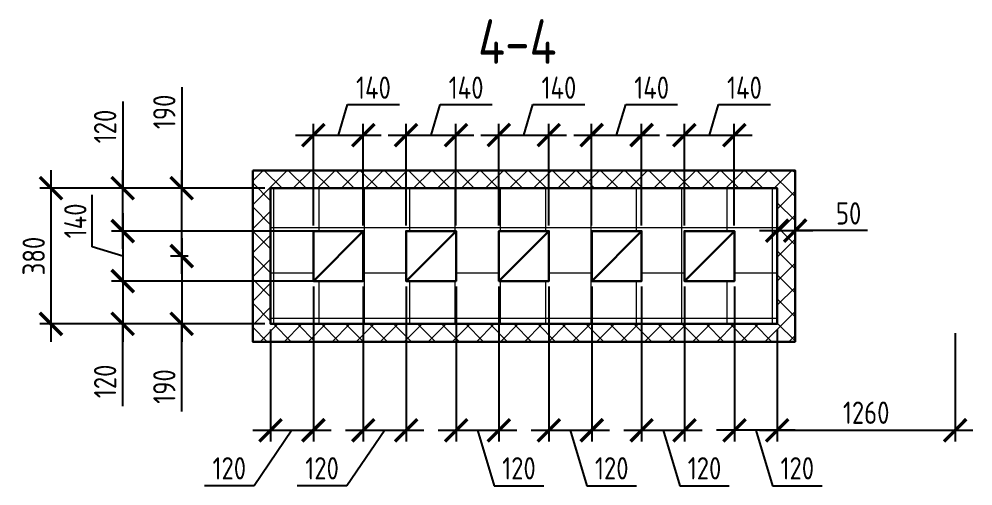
# Model space of a CAD drawing. Header units: millimetres. Extents: x -56498 to 234605, y -296269 to -29969.
# Drawn here: x 175458 to 178131, y -289772 to -288465 of the extents above; entities that cross this region are included whole.
import ezdxf
from ezdxf.enums import TextEntityAlignment as Align

# ---------------------------------------------------------------- set-up
doc = ezdxf.new("R2010")
doc.units = ezdxf.units.MM
doc.header["$LTSCALE"] = 100
doc.header["$PDMODE"] = 35
for name, color, linetype, lineweight in [('0.3', 7, 'Continuous', 30), ('Примітки 0.09', 200, 'Continuous', 9), ('Розміри 0.09', 5, 'Continuous', 9), ('Штрихування 0.09', 253, 'Continuous', 9)]:
    doc.layers.add(name, color=color, linetype=linetype, lineweight=lineweight)
doc.styles.add('GOST 2.304', font='CS_Gost2304.shx')
doc.dimstyles.new('SPDS', dxfattribs={"dimscale": 100, "dimtxt": 2.5, "dimasz": 2.5, "dimexe": 1.25, "dimexo": 0.625, "dimtad": 1, "dimrnd": 0.001, "dimtxsty": 'GOST 2.304', "dimblk": 'ARCHTICK', "dimcen": 2.5, "dimdle": 2, "dimadec": 0, "dimazin": 2, "dimtfac": 0.75, "dimtmove": 1, "dimatfit": 3, "dimfxl": 0, "dimtolj": 1, "dimarcsym": 0})

# ---------------------------------------------------------------- blocks, each defined once
blk = doc.blocks.new('_ArchTick')
at = {"color": 0, "linetype": 'ByBlock', "const_width": 0.15}
blk.add_lwpolyline([(-0.5, -0.5), (0.5, 0.5)], dxfattribs=at)
blk = doc.blocks.new('*D823')
at = {"layer": 'Defpoints', "color": 0, "transparency": 16777216}
for p in [(177582.3, -289318.1), (178080.6, -289328.1), (178080.6, -289616)]:
    blk.add_point(p, dxfattribs=at)
at = {"layer": 'Розміри 0.09', "color": 0, "lineweight": -2, "transparency": 16777216}
for p, q in [((177582.3, -289333.8), (177582.3, -289647.2)), ((178080.6, -289343.8), (178080.6, -289647.2)), ((177532.3, -289616), (178130.6, -289616))]:
    blk.add_line(p, q, dxfattribs=at)
at = {"layer": 'Розміри 0.09', "color": 0, "lineweight": -2, "transparency": 16777216, "xscale": 62.5, "yscale": 62.5, "zscale": 62.5, "rotation": 180}
blk.add_blockref('_ArchTick', (177582.3, -289616), dxfattribs=at)
at = {"layer": 'Розміри 0.09', "color": 0, "lineweight": -2, "transparency": 16777216, "xscale": 62.5, "yscale": 62.5, "zscale": 62.5}
blk.add_blockref('_ArchTick', (178080.6, -289616), dxfattribs=at)
at = {"layer": 'Розміри 0.09', "color": 0, "transparency": 16777216, "insert": (177831.5, -289566.7), "char_height": 62.5, "attachment_point": 5, "style": 'GOST 2.304'}
blk.add_mtext('\\A1;1260', dxfattribs=at)
blk = doc.blocks.new('*D817')
at = {"layer": 'Defpoints', "color": 0, "transparency": 16777216}
for p in [(176682, -288789.5), (176542, -289058.1), (176682, -289058.1)]:
    blk.add_point(p, dxfattribs=at)
at = {"layer": 'Розміри 0.09', "color": 0, "lineweight": -2, "transparency": 16777216}
for p, q in [((176612, -288789.5), (176637.8, -288703.6)), ((176637.8, -288703.6), (176783.1, -288703.6)), ((176542, -289042.5), (176542, -288758.3)), ((176682, -289042.5), (176682, -288758.3)), ((176492, -288789.5), (176732, -288789.5))]:
    blk.add_line(p, q, dxfattribs=at)
at = {"layer": 'Розміри 0.09', "color": 0, "lineweight": -2, "transparency": 16777216, "xscale": 62.5, "yscale": 62.5, "zscale": 62.5, "rotation": 180}
blk.add_blockref('_ArchTick', (176542, -288789.5), dxfattribs=at)
at = {"layer": 'Розміри 0.09', "color": 0, "lineweight": -2, "transparency": 16777216, "xscale": 62.5, "yscale": 62.5, "zscale": 62.5}
blk.add_blockref('_ArchTick', (176682, -288789.5), dxfattribs=at)
at = {"layer": 'Розміри 0.09', "color": 0, "transparency": 16777216, "insert": (176710.4, -288656.7), "char_height": 62.5, "attachment_point": 5, "style": 'GOST 2.304'}
blk.add_mtext('\\A1;140', dxfattribs=at)
blk = doc.blocks.new('*D818')
at = {"layer": 'Defpoints', "color": 0, "transparency": 16777216}
for p in [(176422.3, -288789.5), (176282.3, -289058.1), (176422.3, -289058.1)]:
    blk.add_point(p, dxfattribs=at)
at = {"layer": 'Розміри 0.09', "color": 0, "lineweight": -2, "transparency": 16777216}
for p, q in [((176352.3, -288789.5), (176378.1, -288703.6)), ((176378.1, -288703.6), (176523.4, -288703.6)), ((176282.3, -289042.5), (176282.3, -288758.3)), ((176422.3, -289042.5), (176422.3, -288758.3)), ((176232.3, -288789.5), (176472.3, -288789.5))]:
    blk.add_line(p, q, dxfattribs=at)
at = {"layer": 'Розміри 0.09', "color": 0, "lineweight": -2, "transparency": 16777216, "xscale": 62.5, "yscale": 62.5, "zscale": 62.5, "rotation": 180}
blk.add_blockref('_ArchTick', (176282.3, -288789.5), dxfattribs=at)
at = {"layer": 'Розміри 0.09', "color": 0, "lineweight": -2, "transparency": 16777216, "xscale": 62.5, "yscale": 62.5, "zscale": 62.5}
blk.add_blockref('_ArchTick', (176422.3, -288789.5), dxfattribs=at)
at = {"layer": 'Розміри 0.09', "color": 0, "transparency": 16777216, "insert": (176450.7, -288656.7), "char_height": 62.5, "attachment_point": 5, "style": 'GOST 2.304'}
blk.add_mtext('\\A1;140', dxfattribs=at)
blk = doc.blocks.new('*D819')
at = {"layer": 'Defpoints', "color": 0, "transparency": 16777216}
for p in [(176942, -288789.5), (176802, -289058.1), (176942, -289058.1)]:
    blk.add_point(p, dxfattribs=at)
at = {"layer": 'Розміри 0.09', "color": 0, "lineweight": -2, "transparency": 16777216}
for p, q in [((176872, -288789.5), (176897.8, -288703.6)), ((176897.8, -288703.6), (177043.1, -288703.6)), ((176802, -289042.5), (176802, -288758.3)), ((176942, -289042.5), (176942, -288758.3)), ((176752, -288789.5), (176992, -288789.5))]:
    blk.add_line(p, q, dxfattribs=at)
at = {"layer": 'Розміри 0.09', "color": 0, "lineweight": -2, "transparency": 16777216, "xscale": 62.5, "yscale": 62.5, "zscale": 62.5, "rotation": 180}
blk.add_blockref('_ArchTick', (176802, -288789.5), dxfattribs=at)
at = {"layer": 'Розміри 0.09', "color": 0, "lineweight": -2, "transparency": 16777216, "xscale": 62.5, "yscale": 62.5, "zscale": 62.5}
blk.add_blockref('_ArchTick', (176942, -288789.5), dxfattribs=at)
at = {"layer": 'Розміри 0.09', "color": 0, "transparency": 16777216, "insert": (176970.4, -288656.7), "char_height": 62.5, "attachment_point": 5, "style": 'GOST 2.304'}
blk.add_mtext('\\A1;140', dxfattribs=at)
blk = doc.blocks.new('*D820')
at = {"layer": 'Defpoints', "color": 0, "transparency": 16777216}
for p in [(177202, -288789.5), (177062, -289058.1), (177202, -289058.1)]:
    blk.add_point(p, dxfattribs=at)
at = {"layer": 'Розміри 0.09', "color": 0, "lineweight": -2, "transparency": 16777216}
for p, q in [((177132, -288789.5), (177157.8, -288703.6)), ((177157.8, -288703.6), (177303.1, -288703.6)), ((177062, -289042.5), (177062, -288758.3)), ((177202, -289042.5), (177202, -288758.3)), ((177012, -288789.5), (177252, -288789.5))]:
    blk.add_line(p, q, dxfattribs=at)
at = {"layer": 'Розміри 0.09', "color": 0, "lineweight": -2, "transparency": 16777216, "xscale": 62.5, "yscale": 62.5, "zscale": 62.5, "rotation": 180}
blk.add_blockref('_ArchTick', (177062, -288789.5), dxfattribs=at)
at = {"layer": 'Розміри 0.09', "color": 0, "lineweight": -2, "transparency": 16777216, "xscale": 62.5, "yscale": 62.5, "zscale": 62.5}
blk.add_blockref('_ArchTick', (177202, -288789.5), dxfattribs=at)
at = {"layer": 'Розміри 0.09', "color": 0, "transparency": 16777216, "insert": (177230.4, -288656.7), "char_height": 62.5, "attachment_point": 5, "style": 'GOST 2.304'}
blk.add_mtext('\\A1;140', dxfattribs=at)
blk = doc.blocks.new('*D821')
at = {"layer": 'Defpoints', "color": 0, "transparency": 16777216}
for p in [(177462, -288789.5), (177322, -289058.1), (177462, -289058.1)]:
    blk.add_point(p, dxfattribs=at)
at = {"layer": 'Розміри 0.09', "color": 0, "lineweight": -2, "transparency": 16777216}
for p, q in [((177392, -288789.5), (177417.8, -288703.6)), ((177417.8, -288703.6), (177563.1, -288703.6)), ((177322, -289042.5), (177322, -288758.3)), ((177462, -289042.5), (177462, -288758.3)), ((177272, -288789.5), (177512, -288789.5))]:
    blk.add_line(p, q, dxfattribs=at)
at = {"layer": 'Розміри 0.09', "color": 0, "lineweight": -2, "transparency": 16777216, "xscale": 62.5, "yscale": 62.5, "zscale": 62.5, "rotation": 180}
blk.add_blockref('_ArchTick', (177322, -288789.5), dxfattribs=at)
at = {"layer": 'Розміри 0.09', "color": 0, "lineweight": -2, "transparency": 16777216, "xscale": 62.5, "yscale": 62.5, "zscale": 62.5}
blk.add_blockref('_ArchTick', (177462, -288789.5), dxfattribs=at)
at = {"layer": 'Розміри 0.09', "color": 0, "transparency": 16777216, "insert": (177490.4, -288656.7), "char_height": 62.5, "attachment_point": 5, "style": 'GOST 2.304'}
blk.add_mtext('\\A1;140', dxfattribs=at)
blk = doc.blocks.new('*D822')
at = {"layer": 'Defpoints', "color": 0, "transparency": 16777216}
for p in [(177462.3, -289198.1), (177582.3, -289318.1), (177462.3, -289616)]:
    blk.add_point(p, dxfattribs=at)
at = {"layer": 'Розміри 0.09', "color": 0, "lineweight": -2, "transparency": 16777216}
for p, q in [((177462.3, -289213.8), (177462.3, -289647.2)), ((177582.3, -289333.8), (177582.3, -289647.2)), ((177632.3, -289616), (177412.3, -289616)), ((177522.3, -289616), (177569, -289771.7)), ((177569, -289771.7), (177708, -289771.7))]:
    blk.add_line(p, q, dxfattribs=at)
at = {"layer": 'Розміри 0.09', "color": 0, "lineweight": -2, "transparency": 16777216, "xscale": 62.5, "yscale": 62.5, "zscale": 62.5, "rotation": 180}
blk.add_blockref('_ArchTick', (177462.3, -289616), dxfattribs=at)
at = {"layer": 'Розміри 0.09', "color": 0, "lineweight": -2, "transparency": 16777216, "xscale": 62.5, "yscale": 62.5, "zscale": 62.5}
blk.add_blockref('_ArchTick', (177582.3, -289616), dxfattribs=at)
at = {"layer": 'Розміри 0.09', "color": 0, "transparency": 16777216, "insert": (177638.5, -289722.4), "char_height": 62.5, "attachment_point": 5, "style": 'GOST 2.304'}
blk.add_mtext('\\A1;120', dxfattribs=at)
blk = doc.blocks.new('*D812')
at = {"layer": 'Defpoints', "color": 0, "transparency": 16777216}
for p in [(177202.3, -289198.1), (177322.3, -289198.1), (177322.3, -289616)]:
    blk.add_point(p, dxfattribs=at)
at = {"layer": 'Розміри 0.09', "color": 0, "lineweight": -2, "transparency": 16777216}
for p, q in [((177202.3, -289213.8), (177202.3, -289647.2)), ((177322.3, -289213.8), (177322.3, -289647.2)), ((177152.3, -289616), (177372.3, -289616)), ((177262.3, -289616), (177309, -289771.7)), ((177309, -289771.7), (177448, -289771.7))]:
    blk.add_line(p, q, dxfattribs=at)
at = {"layer": 'Розміри 0.09', "color": 0, "lineweight": -2, "transparency": 16777216, "xscale": 62.5, "yscale": 62.5, "zscale": 62.5, "rotation": 180}
blk.add_blockref('_ArchTick', (177202.3, -289616), dxfattribs=at)
at = {"layer": 'Розміри 0.09', "color": 0, "lineweight": -2, "transparency": 16777216, "xscale": 62.5, "yscale": 62.5, "zscale": 62.5}
blk.add_blockref('_ArchTick', (177322.3, -289616), dxfattribs=at)
at = {"layer": 'Розміри 0.09', "color": 0, "transparency": 16777216, "insert": (177378.5, -289722.4), "char_height": 62.5, "attachment_point": 5, "style": 'GOST 2.304'}
blk.add_mtext('\\A1;120', dxfattribs=at)
blk = doc.blocks.new('*D813')
at = {"layer": 'Defpoints', "color": 0, "transparency": 16777216}
for p in [(176942.3, -289198.1), (177062.3, -289198.1), (177062.3, -289616)]:
    blk.add_point(p, dxfattribs=at)
at = {"layer": 'Розміри 0.09', "color": 0, "lineweight": -2, "transparency": 16777216}
for p, q in [((176942.3, -289213.8), (176942.3, -289647.2)), ((177062.3, -289213.8), (177062.3, -289647.2)), ((176892.3, -289616), (177112.3, -289616)), ((177002.3, -289616), (177049, -289771.7)), ((177049, -289771.7), (177188, -289771.7))]:
    blk.add_line(p, q, dxfattribs=at)
at = {"layer": 'Розміри 0.09', "color": 0, "lineweight": -2, "transparency": 16777216, "xscale": 62.5, "yscale": 62.5, "zscale": 62.5, "rotation": 180}
blk.add_blockref('_ArchTick', (176942.3, -289616), dxfattribs=at)
at = {"layer": 'Розміри 0.09', "color": 0, "lineweight": -2, "transparency": 16777216, "xscale": 62.5, "yscale": 62.5, "zscale": 62.5}
blk.add_blockref('_ArchTick', (177062.3, -289616), dxfattribs=at)
at = {"layer": 'Розміри 0.09', "color": 0, "transparency": 16777216, "insert": (177118.5, -289722.4), "char_height": 62.5, "attachment_point": 5, "style": 'GOST 2.304'}
blk.add_mtext('\\A1;120', dxfattribs=at)
blk = doc.blocks.new('*D814')
at = {"layer": 'Defpoints', "color": 0, "transparency": 16777216}
for p in [(176682.3, -289198.1), (176802.3, -289198.1), (176802.3, -289616)]:
    blk.add_point(p, dxfattribs=at)
at = {"layer": 'Розміри 0.09', "color": 0, "lineweight": -2, "transparency": 16777216}
for p, q in [((176682.3, -289213.8), (176682.3, -289647.2)), ((176802.3, -289213.8), (176802.3, -289647.2)), ((176632.3, -289616), (176852.3, -289616)), ((176742.3, -289616), (176789, -289771.7)), ((176789, -289771.7), (176928, -289771.7))]:
    blk.add_line(p, q, dxfattribs=at)
at = {"layer": 'Розміри 0.09', "color": 0, "lineweight": -2, "transparency": 16777216, "xscale": 62.5, "yscale": 62.5, "zscale": 62.5, "rotation": 180}
blk.add_blockref('_ArchTick', (176682.3, -289616), dxfattribs=at)
at = {"layer": 'Розміри 0.09', "color": 0, "lineweight": -2, "transparency": 16777216, "xscale": 62.5, "yscale": 62.5, "zscale": 62.5}
blk.add_blockref('_ArchTick', (176802.3, -289616), dxfattribs=at)
at = {"layer": 'Розміри 0.09', "color": 0, "transparency": 16777216, "insert": (176858.5, -289722.4), "char_height": 62.5, "attachment_point": 5, "style": 'GOST 2.304'}
blk.add_mtext('\\A1;120', dxfattribs=at)
blk = doc.blocks.new('*D815')
at = {"layer": 'Defpoints', "color": 0, "transparency": 16777216}
for p in [(176422.3, -289198.1), (176542.3, -289198.1), (176542.3, -289616)]:
    blk.add_point(p, dxfattribs=at)
at = {"layer": 'Розміри 0.09', "color": 0, "lineweight": -2, "transparency": 16777216}
for p, q in [((176422.3, -289213.8), (176422.3, -289647.2)), ((176542.3, -289213.8), (176542.3, -289647.2)), ((176372.3, -289616), (176592.3, -289616)), ((176482.3, -289616), (176376.3, -289771.7)), ((176376.3, -289771.7), (176237.2, -289771.7))]:
    blk.add_line(p, q, dxfattribs=at)
at = {"layer": 'Розміри 0.09', "color": 0, "lineweight": -2, "transparency": 16777216, "xscale": 62.5, "yscale": 62.5, "zscale": 62.5, "rotation": 180}
blk.add_blockref('_ArchTick', (176422.3, -289616), dxfattribs=at)
at = {"layer": 'Розміри 0.09', "color": 0, "lineweight": -2, "transparency": 16777216, "xscale": 62.5, "yscale": 62.5, "zscale": 62.5}
blk.add_blockref('_ArchTick', (176542.3, -289616), dxfattribs=at)
at = {"layer": 'Розміри 0.09', "color": 0, "transparency": 16777216, "insert": (176306.7, -289722.4), "char_height": 62.5, "attachment_point": 5, "style": 'GOST 2.304'}
blk.add_mtext('\\A1;120', dxfattribs=at)
blk = doc.blocks.new('*D816')
at = {"layer": 'Defpoints', "color": 0, "transparency": 16777216}
for p in [(176282.3, -289198.1), (176162.3, -289318.1), (176282.3, -289616)]:
    blk.add_point(p, dxfattribs=at)
at = {"layer": 'Розміри 0.09', "color": 0, "lineweight": -2, "transparency": 16777216}
for p, q in [((176282.3, -289213.8), (176282.3, -289647.2)), ((176162.3, -289333.8), (176162.3, -289647.2)), ((176112.3, -289616), (176332.3, -289616)), ((176222.3, -289616), (176116.3, -289771.7)), ((176116.3, -289771.7), (175977.2, -289771.7))]:
    blk.add_line(p, q, dxfattribs=at)
at = {"layer": 'Розміри 0.09', "color": 0, "lineweight": -2, "transparency": 16777216, "xscale": 62.5, "yscale": 62.5, "zscale": 62.5, "rotation": 180}
blk.add_blockref('_ArchTick', (176162.3, -289616), dxfattribs=at)
at = {"layer": 'Розміри 0.09', "color": 0, "lineweight": -2, "transparency": 16777216, "xscale": 62.5, "yscale": 62.5, "zscale": 62.5}
blk.add_blockref('_ArchTick', (176282.3, -289616), dxfattribs=at)
at = {"layer": 'Розміри 0.09', "color": 0, "transparency": 16777216, "insert": (176046.7, -289722.4), "char_height": 62.5, "attachment_point": 5, "style": 'GOST 2.304'}
blk.add_mtext('\\A1;120', dxfattribs=at)
blk = doc.blocks.new('*D824')
at = {"layer": 'Defpoints', "color": 0, "transparency": 16777216}
for p in [(175748, -288938.1), (176162.3, -288938.1), (176398, -289058.1)]:
    blk.add_point(p, dxfattribs=at)
at = {"layer": 'Розміри 0.09', "color": 0, "lineweight": -2, "transparency": 16777216}
for p, q in [((175748, -288695.8), (175748, -288938.1)), ((175748, -289108.1), (175748, -288888.1)), ((176146.7, -288938.1), (175716.7, -288938.1)), ((176382.3, -289058.1), (175716.7, -289058.1))]:
    blk.add_line(p, q, dxfattribs=at)
at = {"layer": 'Розміри 0.09', "color": 0, "lineweight": -2, "transparency": 16777216, "xscale": 62.5, "yscale": 62.5, "zscale": 62.5}
for p, rotation in [((175748, -288938.1), 90), ((175748, -289058.1), 270)]:
    blk.add_blockref('_ArchTick', p, dxfattribs=dict(at, rotation=rotation))
at = {"layer": 'Розміри 0.09', "color": 0, "transparency": 16777216, "insert": (175698.7, -288765.4), "char_height": 62.5, "attachment_point": 5, "rotation": 90, "style": 'GOST 2.304'}
blk.add_mtext('\\A1;120', dxfattribs=at)
blk = doc.blocks.new('*D825')
at = {"layer": 'Defpoints', "color": 0, "transparency": 16777216}
for p in [(176398, -289058.1), (175748, -289198.1), (176398, -289198.1)]:
    blk.add_point(p, dxfattribs=at)
at = {"layer": 'Розміри 0.09', "color": 0, "lineweight": -2, "transparency": 16777216}
for p, q in [((175662, -289102.4), (175662, -288957.1)), ((175748, -289008.1), (175748, -289248.1)), ((176382.3, -289058.1), (175716.7, -289058.1)), ((175748, -289128.1), (175662, -289102.4)), ((176382.3, -289198.1), (175716.7, -289198.1))]:
    blk.add_line(p, q, dxfattribs=at)
at = {"layer": 'Розміри 0.09', "color": 0, "lineweight": -2, "transparency": 16777216, "xscale": 62.5, "yscale": 62.5, "zscale": 62.5}
for p, rotation in [((175748, -289058.1), 90), ((175748, -289198.1), 270)]:
    blk.add_blockref('_ArchTick', p, dxfattribs=dict(at, rotation=rotation))
at = {"layer": 'Розміри 0.09', "color": 0, "transparency": 16777216, "insert": (175615.2, -289029.7), "char_height": 62.5, "attachment_point": 5, "rotation": 90, "style": 'GOST 2.304'}
blk.add_mtext('\\A1;140', dxfattribs=at)
blk = doc.blocks.new('*D826')
at = {"layer": 'Defpoints', "color": 0, "transparency": 16777216}
for p in [(176398, -289198.1), (175748, -289318.1), (176162.3, -289318.1)]:
    blk.add_point(p, dxfattribs=at)
at = {"layer": 'Розміри 0.09', "color": 0, "lineweight": -2, "transparency": 16777216}
for p, q in [((175748, -289148.1), (175748, -289368.1)), ((176382.3, -289198.1), (175716.7, -289198.1)), ((176146.7, -289318.1), (175716.7, -289318.1)), ((175748, -289548.5), (175748, -289318.1))]:
    blk.add_line(p, q, dxfattribs=at)
at = {"layer": 'Розміри 0.09', "color": 0, "lineweight": -2, "transparency": 16777216, "xscale": 62.5, "yscale": 62.5, "zscale": 62.5}
for p, rotation in [((175748, -289198.1), 90), ((175748, -289318.1), 270)]:
    blk.add_blockref('_ArchTick', p, dxfattribs=dict(at, rotation=rotation))
at = {"layer": 'Розміри 0.09', "color": 0, "transparency": 16777216, "insert": (175698.7, -289479), "char_height": 62.5, "attachment_point": 5, "rotation": 90, "style": 'GOST 2.304'}
blk.add_mtext('\\A1;120', dxfattribs=at)
blk = doc.blocks.new('*D827')
at = {"layer": 'Defpoints', "color": 0, "transparency": 16777216}
for p in [(175913.3, -288938.1), (176162.3, -288938.1), (175946.8, -289128.1)]:
    blk.add_point(p, dxfattribs=at)
at = {"layer": 'Розміри 0.09', "color": 0, "lineweight": -2, "transparency": 16777216}
for p, q in [((175913.3, -288655), (175913.3, -288938.1)), ((175913.3, -289178.1), (175913.3, -288888.1)), ((176146.7, -288938.1), (175882, -288938.1)), ((175931.2, -289128.1), (175882, -289128.1))]:
    blk.add_line(p, q, dxfattribs=at)
at = {"layer": 'Розміри 0.09', "color": 0, "lineweight": -2, "transparency": 16777216, "xscale": 62.5, "yscale": 62.5, "zscale": 62.5}
for p, rotation in [((175913.3, -288938.1), 90), ((175913.3, -289128.1), 270)]:
    blk.add_blockref('_ArchTick', p, dxfattribs=dict(at, rotation=rotation))
at = {"layer": 'Розміри 0.09', "color": 0, "transparency": 16777216, "insert": (175864.6, -288724.5), "char_height": 62.5, "attachment_point": 5, "rotation": 90, "style": 'GOST 2.304'}
blk.add_mtext('\\A1;190', dxfattribs=at)
blk = doc.blocks.new('*D828')
at = {"layer": 'Defpoints', "color": 0, "transparency": 16777216}
for p in [(175946.8, -289128.1), (175913.3, -289318.1), (176162.3, -289318.1)]:
    blk.add_point(p, dxfattribs=at)
at = {"layer": 'Розміри 0.09', "color": 0, "lineweight": -2, "transparency": 16777216}
for p, q in [((175913.3, -289078.1), (175913.3, -289368.1)), ((175931.2, -289128.1), (175882, -289128.1)), ((176146.7, -289318.1), (175882, -289318.1)), ((175913.3, -289562.9), (175913.3, -289318.1))]:
    blk.add_line(p, q, dxfattribs=at)
at = {"layer": 'Розміри 0.09', "color": 0, "lineweight": -2, "transparency": 16777216, "xscale": 62.5, "yscale": 62.5, "zscale": 62.5}
for p, rotation in [((175913.3, -289128.1), 90), ((175913.3, -289318.1), 270)]:
    blk.add_blockref('_ArchTick', p, dxfattribs=dict(at, rotation=rotation))
at = {"layer": 'Розміри 0.09', "color": 0, "transparency": 16777216, "insert": (175864.6, -289493.4), "char_height": 62.5, "attachment_point": 5, "rotation": 90, "style": 'GOST 2.304'}
blk.add_mtext('\\A1;190', dxfattribs=at)
blk = doc.blocks.new('*D829')
at = {"layer": 'Defpoints', "color": 0, "transparency": 16777216}
for p in [(176162.3, -288938.1), (175546.8, -289318.1), (176162.3, -289318.1)]:
    blk.add_point(p, dxfattribs=at)
at = {"layer": 'Розміри 0.09', "color": 0, "lineweight": -2, "transparency": 16777216}
for p, q in [((175546.8, -288888.1), (175546.8, -289368.1)), ((176146.7, -288938.1), (175515.5, -288938.1)), ((176146.7, -289318.1), (175515.5, -289318.1))]:
    blk.add_line(p, q, dxfattribs=at)
at = {"layer": 'Розміри 0.09', "color": 0, "lineweight": -2, "transparency": 16777216, "xscale": 62.5, "yscale": 62.5, "zscale": 62.5}
for p, rotation in [((175546.8, -288938.1), 90), ((175546.8, -289318.1), 270)]:
    blk.add_blockref('_ArchTick', p, dxfattribs=dict(at, rotation=rotation))
at = {"layer": 'Розміри 0.09', "color": 0, "transparency": 16777216, "insert": (175498.6, -289128.1), "char_height": 62.5, "attachment_point": 5, "rotation": 90, "style": 'GOST 2.304'}
blk.add_mtext('\\A1;380', dxfattribs=at)
blk = doc.blocks.new('*D831')
at = {"layer": 'Defpoints', "color": 0, "transparency": 16777216}
for p in [(177632.3, -289056.9), (177582.3, -289128.1), (177632.3, -289128.1)]:
    blk.add_point(p, dxfattribs=at)
at = {"layer": 'Розміри 0.09', "color": 0, "lineweight": -2, "transparency": 16777216}
for p, q in [((177582.3, -289112.5), (177582.3, -289025.6)), ((177632.3, -289112.5), (177632.3, -289025.6)), ((177532.3, -289056.9), (177682.3, -289056.9)), ((177835.5, -289056.9), (177632.3, -289056.9))]:
    blk.add_line(p, q, dxfattribs=at)
at = {"layer": 'Розміри 0.09', "color": 0, "lineweight": -2, "transparency": 16777216, "xscale": 62.5, "yscale": 62.5, "zscale": 62.5, "rotation": 180}
blk.add_blockref('_ArchTick', (177582.3, -289056.9), dxfattribs=at)
at = {"layer": 'Розміри 0.09', "color": 0, "lineweight": -2, "transparency": 16777216, "xscale": 62.5, "yscale": 62.5, "zscale": 62.5}
blk.add_blockref('_ArchTick', (177632.3, -289056.9), dxfattribs=at)
at = {"layer": 'Розміри 0.09', "color": 0, "transparency": 16777216, "insert": (177782.3, -289008.7), "char_height": 62.5, "attachment_point": 5, "style": 'GOST 2.304'}
blk.add_mtext('\\A1;50', dxfattribs=at)

msp = doc.modelspace()

# ---------------------------------------------------------------- hatches: boundary and pattern name
at = {"layer": 'Штрихування 0.09', "ltscale": 0.25}
h = msp.add_hatch(dxfattribs=at)
h.set_pattern_fill('ANSI37', color=256, scale=15, angle=90, style=0)
h.set_pattern_definition([(135, (657.5, -250), (-33.6759605, -33.6759605), []), (225, (657.5, -250), (33.6759605, -33.6759605), [])])
h.paths.add_polyline_path([(177473.943, -289318.146), (176162.276, -289318.146), (176162.276, -288938.146), (176270.609, -288938.146), (176112.276, -288888.146), (176112.276, -289368.146), (177632.276, -289368.146)])
h.paths.add_polyline_path([(177632.276, -288888.146), (176112.276, -288888.146), (176270.609, -288938.146), (177582.276, -288938.146), (177582.276, -289318.146), (177473.943, -289318.146), (177632.276, -289368.146)])
h = msp.add_hatch(dxfattribs=at)
h.set_pattern_fill('NET', color=256, scale=40, angle=90, style=0)
h.set_pattern_definition([(90, (657.5, -250), (-127, 8e-15), []), (180, (657.5, -250), (-2e-14, -127), [])])
h.paths.add_polyline_path([(177582.276, -288938.146), (176270.609, -288938.146), (176650.609, -289058.146), (176682.276, -289058.146), (176682.276, -289068.146), (176802.276, -289106.041), (176802.276, -289058.146), (176942.276, -289058.146), (176942.276, -289150.252), (177062.276, -289188.146), (177062.276, -289058.146), (177202.276, -289058.146), (177202.276, -289198.146), (177093.943, -289198.146), (177473.943, -289318.146), (177582.276, -289318.146)])
h.paths.add_polyline_path([(177462.276, -289058.146), (177462.276, -289198.146), (177322.276, -289198.146), (177322.276, -289058.146)], flags=16)
h.paths.add_polyline_path([(177093.943, -289198.146), (177062.276, -289198.146), (177062.276, -289188.146), (176942.276, -289150.252), (176942.276, -289198.146), (176802.276, -289198.146), (176802.276, -289106.041), (176682.276, -289068.146), (176682.276, -289198.146), (176542.276, -289198.146), (176542.276, -289058.146), (176650.609, -289058.146), (176270.609, -288938.146), (176162.276, -288938.146), (176162.276, -289318.146), (177473.943, -289318.146)])
h.paths.add_polyline_path([(176422.276, -289198.146), (176282.276, -289198.146), (176282.276, -289058.146), (176422.276, -289058.146)], flags=16)

# ---------------------------------------------------------------- linework, layer by layer
at = {"layer": '0.3', "ltscale": 0.25}
for points in [[(176112.276, -288888.146), (177632.276, -288888.146), (177632.276, -289368.146), (176112.276, -289368.146)], [(176162.276, -288938.146), (177582.276, -288938.146), (177582.276, -289318.146), (176162.276, -289318.146)]]:
    msp.add_lwpolyline(points, close=True, dxfattribs=at)
for points in [[(176422.276, -289058.146), (176422.276, -289198.146), (176282.276, -289198.146), (176422.276, -289058.146), (176282.276, -289058.146), (176282.276, -289198.146)], [(176422.276, -289058.146), (176422.276, -289198.146), (176282.276, -289198.146), (176422.276, -289058.146), (176282.276, -289058.146), (176282.276, -289198.146)], [(176682.276, -289058.146), (176682.276, -289198.146), (176542.276, -289198.146), (176682.276, -289058.146), (176542.276, -289058.146), (176542.276, -289198.146)], [(176682.276, -289058.146), (176682.276, -289198.146), (176542.276, -289198.146), (176682.276, -289058.146), (176542.276, -289058.146), (176542.276, -289198.146)], [(176942.276, -289058.146), (176942.276, -289198.146), (176802.276, -289198.146), (176942.276, -289058.146), (176802.276, -289058.146), (176802.276, -289198.146)], [(176942.276, -289058.146), (176942.276, -289198.146), (176802.276, -289198.146), (176942.276, -289058.146), (176802.276, -289058.146), (176802.276, -289198.146)], [(177202.276, -289058.146), (177202.276, -289198.146), (177062.276, -289198.146), (177202.276, -289058.146), (177062.276, -289058.146), (177062.276, -289198.146)], [(177202.276, -289058.146), (177202.276, -289198.146), (177062.276, -289198.146), (177202.276, -289058.146), (177062.276, -289058.146), (177062.276, -289198.146)], [(177462.276, -289058.146), (177462.276, -289198.146), (177322.276, -289198.146), (177462.276, -289058.146), (177322.276, -289058.146), (177322.276, -289198.146)], [(177462.276, -289058.146), (177462.276, -289198.146), (177322.276, -289198.146), (177462.276, -289058.146), (177322.276, -289058.146), (177322.276, -289198.146)]]:
    msp.add_lwpolyline(points, dxfattribs=at)

# ---------------------------------------------------------------- texts
at = {"layer": 'Примітки 0.09', "ltscale": 0.25, "style": 'GOST 2.304'}
msp.add_text('4-4', height=125, dxfattribs=at).set_placement((176853.794, -288590.121), align=Align.CENTER)

# ---------------------------------------------------------------- dimensions: what is measured, and where the dimension line sits
at = {"layer": 'Розміри 0.09'}
for base, p1, p2, picture, middle in [((176422.276, -288789.516), (176282.276, -289058.146), (176422.276, -289058.146), '*D818', (176393.682, -288656.704)), ((176681.989, -288789.516), (176541.989, -289058.146), (176681.989, -289058.146), '*D817', (176653.395, -288656.704)), ((176941.989, -288789.516), (176801.989, -289058.146), (176941.989, -289058.146), '*D819', (176913.395, -288656.704)), ((177201.989, -288789.516), (177061.989, -289058.146), (177201.989, -289058.146), '*D820', (177173.395, -288656.704)), ((177461.989, -288789.516), (177321.989, -289058.146), (177461.989, -289058.146), '*D821', (177433.395, -288656.704)), ((176802.276, -289615.962), (176682.276, -289198.146), (176802.276, -289198.146), '*D814', (176804.611, -289722.365)), ((177062.276, -289615.962), (176942.276, -289198.146), (177062.276, -289198.146), '*D813', (177064.611, -289722.365)), ((177322.276, -289615.962), (177202.276, -289198.146), (177322.276, -289198.146), '*D812', (177324.611, -289722.365)), ((177462.276, -289615.962), (177582.276, -289318.146), (177462.276, -289198.146), '*D822', (177584.611, -289722.365))]:
    dim = msp.add_linear_dim(base=base, p1=p1, p2=p2, dimstyle='SPDS', override={"dimscale": 25, "dimlfac": 1, "dimtxsty": 'GOST 2.304', "dimblk1": 'ArchTick', "dimblk2": 'ArchTick', "dimsah": 1, "dimtolj": 1}, dxfattribs=at)
    dim.commit()
    dim.dimension.update_dxf_attribs({"geometry": picture, "text_midpoint": middle})
for base, p1, p2, angle, picture, middle in [((175913.251, -288938.146), (175946.776, -289128.146), (176162.276, -288938.146), 90, '*D827', (175919.777, -288724.537)), ((175747.967, -288938.146), (176397.967, -289058.146), (176162.276, -288938.146), 90, '*D824', (175747.967, -288765.372)), ((175913.251, -289318.146), (175946.776, -289128.146), (176162.276, -289318.146), 270, '*D828', (175953.034, -289493.392)), ((175747.967, -289318.146), (176397.967, -289198.146), (176162.276, -289318.146), 90, '*D826', (175761.29, -289478.95))]:
    dim = msp.add_linear_dim(base=base, p1=p1, p2=p2, angle=angle, dimstyle='SPDS', override={"dimscale": 25, "dimlfac": 1, "dimtxsty": 'GOST 2.304', "dimblk1": 'ArchTick', "dimblk2": 'ArchTick', "dimsah": 1, "dimtolj": 1}, dxfattribs=at)
    dim.commit()
    dim.dimension.update_dxf_attribs({"geometry": picture, "text_midpoint": middle, "dimtype": 160})
for base, p1, p2, picture, middle in [((175546.776, -289318.146), (176162.276, -288938.146), (176162.276, -289318.146), '*D829', (175498.607, -289128.146)), ((175747.967, -289198.146), (176397.967, -289058.146), (176397.967, -289198.146), '*D825', (175615.155, -289086.74))]:
    dim = msp.add_linear_dim(base=base, p1=p1, p2=p2, angle=90, dimstyle='SPDS', override={"dimscale": 25, "dimlfac": 1, "dimtxsty": 'GOST 2.304', "dimblk1": 'ArchTick', "dimblk2": 'ArchTick', "dimsah": 1, "dimtolj": 1}, dxfattribs=at)
    dim.commit()
    dim.dimension.update_dxf_attribs({"geometry": picture, "text_midpoint": middle})
for base, p1, p2, picture, middle in [((177632.276, -289056.884), (177582.276, -289128.146), (177632.276, -289128.146), '*D831', (177782.327, -289029.275)), ((176282.276, -289615.962), (176162.276, -289318.146), (176282.276, -289198.146), '*D816', (176100.637, -289771.661)), ((176542.276, -289615.962), (176422.276, -289198.146), (176542.276, -289198.146), '*D815', (176360.637, -289771.661))]:
    dim = msp.add_linear_dim(base=base, p1=p1, p2=p2, dimstyle='SPDS', override={"dimscale": 25, "dimlfac": 1, "dimtxsty": 'GOST 2.304', "dimblk1": 'ArchTick', "dimblk2": 'ArchTick', "dimsah": 1, "dimtolj": 1}, dxfattribs=at)
    dim.commit()
    dim.dimension.update_dxf_attribs({"geometry": picture, "text_midpoint": middle, "dimtype": 160})
dim = msp.add_linear_dim(base=(178080.638, -289615.962), p1=(177582.276, -289318.146), p2=(178080.638, -289328.146), text='1260', dimstyle='SPDS', override={"dimscale": 25, "dimlfac": 1, "dimtxsty": 'GOST 2.304', "dimblk1": 'ArchTick', "dimblk2": 'ArchTick', "dimsah": 1, "dimtolj": 1}, dxfattribs=at)
dim.commit()
dim.dimension.update_dxf_attribs({"geometry": '*D823', "text_midpoint": (177831.457, -289566.666)})

doc.saveas('drawing.dxf')
